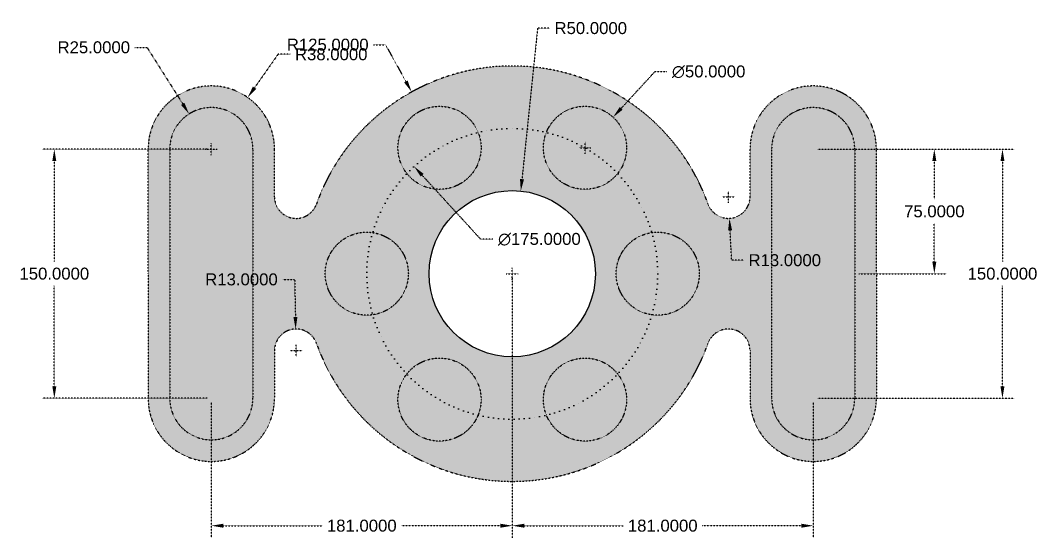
# Model space of a CAD drawing. Header units: millimetres. Extents: x 491 to 5097, y 346 to 928.
# Drawn here: x 1224 to 1835, y 503 to 815 of the extents above; entities that cross this region are included whole.
import ezdxf

# ---------------------------------------------------------------- set-up
doc = ezdxf.new("R2010")
doc.units = ezdxf.units.MM
doc.linetypes.add('ACAD_DYNDIM_LINETYPE', pattern=[0.125, 0, -0.125])
doc.linetypes.add('ACAD_ISO07W100', pattern=[3, 0, -3])
doc.layers.add('dimension', color=160, linetype='Continuous')
doc.styles.get("Standard").update_dxf_attribs({"font": 'arial_0.ttf'})
doc.dimstyles.get("Standard").update_dxf_attribs({"dimscale": 40, "dimtxt": 0.18, "dimasz": 0.18, "dimexe": 0.18, "dimexo": 0.0625, "dimgap": 0.09, "dimtad": 0, "dimtih": 1, "dimtoh": 1, "dimdec": 4, "dimzin": 0, "dimdsep": 46, "dimtxsty": 'Standard', "dimcen": 0.09, "dimclrd": 5, "dimclre": 5, "dimclrt": 5, "dimadec": 0, "dimazin": 0, "dimtfac": 1, "dimtdec": 4, "dimtofl": 0, "dimtmove": 0, "dimatfit": 3, "dimfxl": 1, "dimtolj": 1, "dimtzin": 0, "dimarcsym": 0})

# ---------------------------------------------------------------- blocks, each defined once
blk = doc.blocks.new('*D69')
at = {"layer": 'Defpoints', "color": 0, "linetype": 'ACAD_DYNDIM_LINETYPE', "transparency": 16777216}
for p in [(1519.7, 662.13), (1338.7, 587.13), (1519.7, 510.44)]:
    blk.add_point(p, dxfattribs=at)
at = {"layer": 'dimension', "color": 5, "linetype": 'ACAD_DYNDIM_LINETYPE', "lineweight": -2, "transparency": 16777216}
for p, q in [((1519.7, 659.63), (1519.7, 503.24)), ((1338.7, 584.63), (1338.7, 503.24)), ((1345.9, 510.44), (1405.41, 510.44)), ((1512.5, 510.44), (1452.99, 510.44))]:
    blk.add_line(p, q, dxfattribs=at)
at = {"layer": 'dimension', "color": 5, "linetype": 'ACAD_DYNDIM_LINETYPE', "transparency": 16777216}
for points in [[(1345.9, 511.64), (1345.9, 509.24), (1338.7, 510.44)], [(1512.5, 511.64), (1512.5, 509.24), (1519.7, 510.44)]]:
    blk.add_solid(points, dxfattribs=at)
at = {"layer": 'dimension', "color": 5, "linetype": 'ACAD_DYNDIM_LINETYPE', "transparency": 16777216, "insert": (1429.2, 510.44), "char_height": 7.2, "attachment_point": 5}
blk.add_mtext('\\A1;181.0000', dxfattribs=at)
blk = doc.blocks.new('*D70')
at = {"layer": 'Defpoints', "color": 0, "linetype": 'ACAD_DYNDIM_LINETYPE', "transparency": 16777216}
for p in [(1519.7, 662.13), (1700.7, 587.13), (1700.7, 510.44)]:
    blk.add_point(p, dxfattribs=at)
at = {"layer": 'dimension', "color": 5, "linetype": 'ACAD_DYNDIM_LINETYPE', "lineweight": -2, "transparency": 16777216}
for p, q in [((1519.7, 659.63), (1519.7, 503.24)), ((1700.7, 584.63), (1700.7, 503.24)), ((1526.9, 510.44), (1586.41, 510.44)), ((1693.5, 510.44), (1633.99, 510.44))]:
    blk.add_line(p, q, dxfattribs=at)
at = {"layer": 'dimension', "color": 5, "linetype": 'ACAD_DYNDIM_LINETYPE', "transparency": 16777216}
for points in [[(1526.9, 511.64), (1526.9, 509.24), (1519.7, 510.44)], [(1693.5, 511.64), (1693.5, 509.24), (1700.7, 510.44)]]:
    blk.add_solid(points, dxfattribs=at)
at = {"layer": 'dimension', "color": 5, "linetype": 'ACAD_DYNDIM_LINETYPE', "transparency": 16777216, "insert": (1610.2, 510.44), "char_height": 7.2, "attachment_point": 5}
blk.add_mtext('\\A1;181.0000', dxfattribs=at)
blk = doc.blocks.new('*D71')
at = {"layer": 'Defpoints', "color": 0, "linetype": 'ACAD_DYNDIM_LINETYPE', "transparency": 16777216}
for p in [(1700.7, 737.13), (1814.52, 737.13), (1700.7, 587.13)]:
    blk.add_point(p, dxfattribs=at)
at = {"layer": 'dimension', "color": 5, "linetype": 'ACAD_DYNDIM_LINETYPE', "lineweight": -2, "transparency": 16777216}
for p, q in [((1703.2, 737.13), (1821.72, 737.13)), ((1814.52, 729.93), (1814.52, 669.41)), ((1814.52, 594.33), (1814.52, 654.85)), ((1703.2, 587.13), (1821.72, 587.13))]:
    blk.add_line(p, q, dxfattribs=at)
at = {"layer": 'dimension', "color": 5, "linetype": 'ACAD_DYNDIM_LINETYPE', "transparency": 16777216}
for points in [[(1813.32, 729.93), (1815.72, 729.93), (1814.52, 737.13)], [(1813.32, 594.33), (1815.72, 594.33), (1814.52, 587.13)]]:
    blk.add_solid(points, dxfattribs=at)
at = {"layer": 'dimension', "color": 5, "linetype": 'ACAD_DYNDIM_LINETYPE', "transparency": 16777216, "insert": (1814.52, 662.13), "char_height": 7.2, "attachment_point": 5}
blk.add_mtext('\\A1;150.0000', dxfattribs=at)
blk = doc.blocks.new('*D72')
at = {"layer": 'Defpoints', "color": 0, "linetype": 'ACAD_DYNDIM_LINETYPE', "transparency": 16777216}
for p in [(1700.7, 737.13), (1725.7, 662.13), (1773.54, 662.13)]:
    blk.add_point(p, dxfattribs=at)
at = {"layer": 'dimension', "color": 5, "linetype": 'ACAD_DYNDIM_LINETYPE', "lineweight": -2, "transparency": 16777216}
for p, q in [((1703.2, 737.13), (1780.74, 737.13)), ((1773.54, 729.93), (1773.54, 706.91)), ((1773.54, 669.33), (1773.54, 692.35)), ((1728.2, 662.13), (1780.74, 662.13))]:
    blk.add_line(p, q, dxfattribs=at)
at = {"layer": 'dimension', "color": 5, "linetype": 'ACAD_DYNDIM_LINETYPE', "transparency": 16777216}
for points in [[(1772.34, 729.93), (1774.74, 729.93), (1773.54, 737.13)], [(1772.34, 669.33), (1774.74, 669.33), (1773.54, 662.13)]]:
    blk.add_solid(points, dxfattribs=at)
at = {"layer": 'dimension', "color": 5, "linetype": 'ACAD_DYNDIM_LINETYPE', "transparency": 16777216, "insert": (1773.54, 699.63), "char_height": 7.2, "attachment_point": 5}
blk.add_mtext('\\A1;75.0000', dxfattribs=at)
blk = doc.blocks.new('*D73')
at = {"layer": 'Defpoints', "color": 0, "linetype": 'ACAD_DYNDIM_LINETYPE', "transparency": 16777216}
for p in [(1338.7, 737.13), (1244.28, 587.13), (1338.7, 587.13)]:
    blk.add_point(p, dxfattribs=at)
at = {"layer": 'dimension', "color": 5, "linetype": 'ACAD_DYNDIM_LINETYPE', "lineweight": -2, "transparency": 16777216}
for p, q in [((1336.2, 737.13), (1237.08, 737.13)), ((1244.28, 729.93), (1244.28, 669.41)), ((1244.28, 594.33), (1244.28, 654.85)), ((1336.2, 587.13), (1237.08, 587.13))]:
    blk.add_line(p, q, dxfattribs=at)
at = {"layer": 'dimension', "color": 5, "linetype": 'ACAD_DYNDIM_LINETYPE', "transparency": 16777216}
for points in [[(1243.08, 729.93), (1245.48, 729.93), (1244.28, 737.13)], [(1243.08, 594.33), (1245.48, 594.33), (1244.28, 587.13)]]:
    blk.add_solid(points, dxfattribs=at)
at = {"layer": 'dimension', "color": 5, "linetype": 'ACAD_DYNDIM_LINETYPE', "transparency": 16777216, "insert": (1244.28, 662.13), "char_height": 7.2, "attachment_point": 5}
blk.add_mtext('\\A1;150.0000', dxfattribs=at)
blk = doc.blocks.new('*D74')
at = {"layer": 'Defpoints', "color": 0, "linetype": 'ACAD_DYNDIM_LINETYPE', "transparency": 16777216}
for p in [(1325.34, 758.26), (1338.7, 737.13)]:
    blk.add_point(p, dxfattribs=at)
at = {"layer": 'dimension', "color": 5, "linetype": 'ACAD_DYNDIM_LINETYPE', "lineweight": -2, "transparency": 16777216}
for p, q in [((1292.8, 798.37), (1300, 798.37)), ((1300, 798.37), (1321.5, 764.35)), ((1338.7, 733.53), (1338.7, 740.73)), ((1335.1, 737.13), (1342.3, 737.13))]:
    blk.add_line(p, q, dxfattribs=at)
at = {"layer": 'dimension', "color": 5, "linetype": 'ACAD_DYNDIM_LINETYPE', "transparency": 16777216}
blk.add_solid([(1322.51, 764.99), (1320.48, 763.71), (1325.34, 758.26)], dxfattribs=at)
at = {"layer": 'dimension', "color": 5, "linetype": 'ACAD_DYNDIM_LINETYPE', "transparency": 16777216, "insert": (1268.02, 798.37), "char_height": 7.2, "attachment_point": 5}
blk.add_mtext('\\A1;R25.0000', dxfattribs=at)
blk = doc.blocks.new('*D75')
at = {"layer": 'Defpoints', "color": 0, "linetype": 'ACAD_DYNDIM_LINETYPE', "transparency": 16777216}
for p in [(1360.57, 768.21), (1338.7, 737.13)]:
    blk.add_point(p, dxfattribs=at)
at = {"layer": 'dimension', "color": 5, "linetype": 'ACAD_DYNDIM_LINETYPE', "lineweight": -2, "transparency": 16777216}
for p, q in [((1378.84, 794.17), (1364.71, 774.1)), ((1386.04, 794.17), (1378.84, 794.17)), ((1338.7, 733.53), (1338.7, 740.73)), ((1335.1, 737.13), (1342.3, 737.13))]:
    blk.add_line(p, q, dxfattribs=at)
at = {"layer": 'dimension', "color": 5, "linetype": 'ACAD_DYNDIM_LINETYPE', "transparency": 16777216}
blk.add_solid([(1363.73, 774.79), (1365.69, 773.4), (1360.57, 768.21)], dxfattribs=at)
at = {"layer": 'dimension', "color": 5, "linetype": 'ACAD_DYNDIM_LINETYPE', "transparency": 16777216, "insert": (1410.81, 794.17), "char_height": 7.2, "attachment_point": 5}
blk.add_mtext('\\A1;R38.0000', dxfattribs=at)
blk = doc.blocks.new('*D76')
at = {"layer": 'Defpoints', "color": 0, "linetype": 'ACAD_DYNDIM_LINETYPE', "transparency": 16777216}
for p in [(1459.2, 771.52), (1519.7, 662.13)]:
    blk.add_point(p, dxfattribs=at)
at = {"layer": 'dimension', "color": 5, "linetype": 'ACAD_DYNDIM_LINETYPE', "lineweight": -2, "transparency": 16777216}
for p, q in [((1436.28, 799.94), (1443.48, 799.94)), ((1443.48, 799.94), (1455.72, 777.82)), ((1516.1, 662.13), (1523.3, 662.13)), ((1519.7, 658.53), (1519.7, 665.73))]:
    blk.add_line(p, q, dxfattribs=at)
at = {"layer": 'dimension', "color": 5, "linetype": 'ACAD_DYNDIM_LINETYPE', "transparency": 16777216}
blk.add_solid([(1456.77, 778.4), (1454.67, 777.24), (1459.2, 771.52)], dxfattribs=at)
at = {"layer": 'dimension', "color": 5, "linetype": 'ACAD_DYNDIM_LINETYPE', "transparency": 16777216, "insert": (1408.71, 799.94), "char_height": 7.2, "attachment_point": 5}
blk.add_mtext('\\A1;R125.0000', dxfattribs=at)
blk = doc.blocks.new('*D77')
at = {"layer": 'Defpoints', "color": 0, "linetype": 'ACAD_DYNDIM_LINETYPE', "transparency": 16777216}
for p in [(1524.83, 711.87), (1519.7, 662.13)]:
    blk.add_point(p, dxfattribs=at)
at = {"layer": 'dimension', "color": 5, "linetype": 'ACAD_DYNDIM_LINETYPE', "lineweight": -2, "transparency": 16777216}
for p, q in [((1534.94, 809.92), (1525.57, 719.03)), ((1542.14, 809.92), (1534.94, 809.92)), ((1516.1, 662.13), (1523.3, 662.13)), ((1519.7, 658.53), (1519.7, 665.73))]:
    blk.add_line(p, q, dxfattribs=at)
at = {"layer": 'dimension', "color": 5, "linetype": 'ACAD_DYNDIM_LINETYPE', "transparency": 16777216}
blk.add_solid([(1524.37, 719.15), (1526.76, 718.91), (1524.83, 711.87)], dxfattribs=at)
at = {"layer": 'dimension', "color": 5, "linetype": 'ACAD_DYNDIM_LINETYPE', "transparency": 16777216, "insert": (1566.91, 809.92), "char_height": 7.2, "attachment_point": 5}
blk.add_mtext('\\A1;R50.0000', dxfattribs=at)
blk = doc.blocks.new('*D78')
at = {"layer": 'Defpoints', "color": 0, "linetype": 'ACAD_DYNDIM_LINETYPE', "transparency": 16777216}
for p in [(1649.7, 708.43), (1650.35, 695.45)]:
    blk.add_point(p, dxfattribs=at)
at = {"layer": 'dimension', "color": 5, "linetype": 'ACAD_DYNDIM_LINETYPE', "lineweight": -2, "transparency": 16777216}
for p, q in [((1649.7, 704.83), (1649.7, 712.03)), ((1646.1, 708.43), (1653.3, 708.43)), ((1651.62, 670.22), (1650.71, 688.26)), ((1658.82, 670.22), (1651.62, 670.22))]:
    blk.add_line(p, q, dxfattribs=at)
at = {"layer": 'dimension', "color": 5, "linetype": 'ACAD_DYNDIM_LINETYPE', "transparency": 16777216}
blk.add_solid([(1651.91, 688.32), (1649.51, 688.2), (1650.35, 695.45)], dxfattribs=at)
at = {"layer": 'dimension', "color": 5, "linetype": 'ACAD_DYNDIM_LINETYPE', "transparency": 16777216, "insert": (1683.6, 670.22), "char_height": 7.2, "attachment_point": 5}
blk.add_mtext('\\A1;R13.0000', dxfattribs=at)
blk = doc.blocks.new('*D79')
at = {"layer": 'Defpoints', "color": 0, "linetype": 'ACAD_DYNDIM_LINETYPE', "transparency": 16777216}
for p in [(1389.43, 628.82), (1389.7, 615.83)]:
    blk.add_point(p, dxfattribs=at)
at = {"layer": 'dimension', "color": 5, "linetype": 'ACAD_DYNDIM_LINETYPE', "lineweight": -2, "transparency": 16777216}
for p, q in [((1381.62, 658.67), (1388.82, 658.67)), ((1388.82, 658.67), (1389.29, 636.02)), ((1389.7, 612.23), (1389.7, 619.43)), ((1386.1, 615.83), (1393.3, 615.83))]:
    blk.add_line(p, q, dxfattribs=at)
at = {"layer": 'dimension', "color": 5, "linetype": 'ACAD_DYNDIM_LINETYPE', "transparency": 16777216}
blk.add_solid([(1390.49, 636.05), (1388.09, 636), (1389.43, 628.82)], dxfattribs=at)
at = {"layer": 'dimension', "color": 5, "linetype": 'ACAD_DYNDIM_LINETYPE', "transparency": 16777216, "insert": (1356.85, 658.67), "char_height": 7.2, "attachment_point": 5}
blk.add_mtext('\\A1;R13.0000', dxfattribs=at)
blk = doc.blocks.new('*D80')
at = {"layer": 'Defpoints', "color": 0, "linetype": 'ACAD_DYNDIM_LINETYPE', "transparency": 16777216}
for p in [(1460.65, 726.7), (1578.75, 597.56)]:
    blk.add_point(p, dxfattribs=at)
at = {"layer": 'dimension', "color": 5, "linetype": 'ACAD_DYNDIM_LINETYPE', "lineweight": -2, "transparency": 16777216}
for p, q in [((1500.77, 682.83), (1465.51, 721.39)), ((1507.97, 682.83), (1500.77, 682.83))]:
    blk.add_line(p, q, dxfattribs=at)
at = {"layer": 'dimension', "color": 5, "linetype": 'ACAD_DYNDIM_LINETYPE', "transparency": 16777216}
blk.add_solid([(1466.4, 722.2), (1464.62, 720.58), (1460.65, 726.7)], dxfattribs=at)
at = {"layer": 'dimension', "color": 5, "linetype": 'ACAD_DYNDIM_LINETYPE', "transparency": 16777216, "insert": (1536.02, 682.83), "char_height": 7.2, "attachment_point": 5}
blk.add_mtext('\\A1;∅175.0000', dxfattribs=at)
blk = doc.blocks.new('*D81')
at = {"layer": 'Defpoints', "color": 0, "linetype": 'ACAD_DYNDIM_LINETYPE', "transparency": 16777216}
for p in [(1580.34, 756.34), (1546.56, 719.48)]:
    blk.add_point(p, dxfattribs=at)
at = {"layer": 'dimension', "color": 5, "linetype": 'ACAD_DYNDIM_LINETYPE', "lineweight": -2, "transparency": 16777216}
for p, q in [((1605.37, 783.66), (1585.2, 761.65)), ((1612.57, 783.66), (1605.37, 783.66)), ((1563.45, 734.31), (1563.45, 741.51)), ((1559.85, 737.91), (1567.05, 737.91))]:
    blk.add_line(p, q, dxfattribs=at)
at = {"layer": 'dimension', "color": 5, "linetype": 'ACAD_DYNDIM_LINETYPE', "transparency": 16777216}
blk.add_solid([(1584.32, 762.46), (1586.09, 760.84), (1580.34, 756.34)], dxfattribs=at)
at = {"layer": 'dimension', "color": 5, "linetype": 'ACAD_DYNDIM_LINETYPE', "transparency": 16777216, "insert": (1637.82, 783.66), "char_height": 7.2, "attachment_point": 5}
blk.add_mtext('\\A1;∅50.0000', dxfattribs=at)

msp = doc.modelspace()

# ---------------------------------------------------------------- hatches: boundary and pattern name
at = {"linetype": 'ACAD_DYNDIM_LINETYPE'}
h = msp.add_hatch(color=256, dxfattribs=at)
h.dxf.hatch_style = 1
h.set_gradient(color1=(19, 155, 72), color2=(241, 235, 31), tint=1, name='CYLINDER')
h.paths.add_polyline_path([(1401.94468, 704.07239, -0.842041937), (1376.6983, 708.4343), (1376.6983, 737.13095, 1), (1300.6983, 737.13095), (1300.6983, 662.13095), (1300.6983, 587.13095, 1), (1376.6983, 587.13095), (1376.6983, 615.82761, -0.842041937), (1401.94468, 620.18951, 0.705358865), (1637.45192, 620.18951, -0.842041937), (1662.6983, 615.82761), (1662.6983, 587.13095, 1), (1738.6983, 587.13095), (1738.6983, 662.13095), (1738.6983, 737.13095, 1), (1662.6983, 737.13095), (1662.6983, 708.4343, -0.842041937), (1637.45192, 704.07239, 0.705358865)])
h.paths.add_polyline_path([(1500.9483, 737.90818, -1), (1450.9483, 737.90818, -1)], flags=16)
h.paths.add_polyline_path([(1588.4483, 737.90818, -1), (1538.4483, 737.90818, -1)], flags=16)
h.paths.add_polyline_path([(1569.6983, 662.13095, -1), (1469.6983, 662.13095, -1)], flags=16)
h.paths.add_polyline_path([(1457.1983, 662.13095, -1), (1407.1983, 662.13095, -1)], flags=16)
h.paths.add_polyline_path([(1632.1983, 662.13095, -1), (1582.1983, 662.13095, -1)], flags=16)
h.paths.add_polyline_path([(1363.6983, 737.13095), (1363.6983, 587.13095, -1), (1313.6983, 587.13095), (1313.6983, 737.13095, -1)], flags=16)
h.paths.add_polyline_path([(1500.9483, 586.35373, -1), (1450.9483, 586.35373, -1)], flags=16)
h.paths.add_polyline_path([(1588.4483, 586.35373, -1), (1538.4483, 586.35373, -1)], flags=16)
h.paths.add_polyline_path([(1725.6983, 737.13095), (1725.6983, 587.13095, -1), (1675.6983, 587.13095), (1675.6983, 737.13095, -1)], flags=16)
h = msp.add_hatch(color=256, dxfattribs=at)
h.dxf.hatch_style = 1
h.set_gradient(color1=(122, 175, 223), tint=1, name='CYLINDER')
h.paths.add_polyline_path([(1363.6983, 737.13095, 1), (1313.6983, 737.13095), (1313.6983, 587.13095, 1), (1363.6983, 587.13095)])
h = msp.add_hatch(color=256, dxfattribs=at)
h.dxf.hatch_style = 1
h.set_gradient(color1=(122, 175, 223), tint=1, name='SPHERICAL')
h.paths.add_polyline_path([(1452.73401, 747.18702, -0.144337567), (1495.59116, 722.44344, 0.168299117), (1500.9483, 737.90818, 0.825900065)])
h.paths.add_polyline_path([(1452.73401, 747.18702, 0.095350199), (1450.9483, 737.90818, 0.711890363), (1495.59116, 722.44344, 0.144337567)])
h = msp.add_hatch(color=256, dxfattribs=at)
h.dxf.hatch_style = 1
h.set_gradient(color1=(122, 175, 223), tint=1, name='SPHERICAL')
h.paths.add_polyline_path([(1540.23401, 747.18702, -0.144337567), (1583.09116, 722.44344, 0.168299117), (1588.4483, 737.90818, 0.825900065)])
h.paths.add_polyline_path([(1540.23401, 747.18702, 0.095350199), (1538.4483, 737.90818, 0.711890363), (1583.09116, 722.44344, 0.144337567)])
h = msp.add_hatch(color=256, dxfattribs=at)
h.dxf.hatch_style = 1
h.set_gradient(color1=(122, 175, 223), tint=1, name='CYLINDER')
h.paths.add_polyline_path([(1725.6983, 737.13095, 1), (1675.6983, 737.13095), (1675.6983, 587.13095, 1), (1725.6983, 587.13095)])
h = msp.add_hatch(color=256, dxfattribs=at)
h.dxf.hatch_style = 1
h.set_gradient(color1=(122, 175, 223), tint=1, name='SPHERICAL')
h.paths.add_polyline_path([(1408.98401, 671.4098, -0.144337567), (1451.84116, 646.66621, 0.168299117), (1457.1983, 662.13095, 0.825900065)])
h.paths.add_polyline_path([(1408.98401, 671.4098, 0.095350199), (1407.1983, 662.13095, 0.711890363), (1451.84116, 646.66621, 0.144337567)])
h = msp.add_hatch(color=256, dxfattribs=at)
h.dxf.hatch_style = 1
h.set_gradient(color1=(122, 175, 223), tint=1, name='SPHERICAL')
h.paths.add_polyline_path([(1583.98401, 671.4098, -0.144337567), (1626.84116, 646.66621, 0.168299117), (1632.1983, 662.13095, 0.825900065)])
h.paths.add_polyline_path([(1583.98401, 671.4098, 0.095350199), (1582.1983, 662.13095, 0.711890363), (1626.84116, 646.66621, 0.144337567)])
h = msp.add_hatch(color=256, dxfattribs=at)
h.dxf.hatch_style = 1
h.set_gradient(color1=(122, 175, 223), tint=1, name='SPHERICAL')
h.paths.add_polyline_path([(1452.73401, 595.63257, -0.144337567), (1495.59116, 570.88899, 0.168299117), (1500.9483, 586.35373, 0.825900065)])
h.paths.add_polyline_path([(1452.73401, 595.63257, 0.095350199), (1450.9483, 586.35373, 0.711890363), (1495.59116, 570.88899, 0.144337567)])
h = msp.add_hatch(color=256, dxfattribs=at)
h.dxf.hatch_style = 1
h.set_gradient(color1=(122, 175, 223), tint=1, name='SPHERICAL')
h.paths.add_polyline_path([(1540.23401, 595.63257, -0.144337567), (1583.09116, 570.88899, 0.168299117), (1588.4483, 586.35373, 0.825900065)])
h.paths.add_polyline_path([(1540.23401, 595.63257, 0.095350199), (1538.4483, 586.35373, 0.711890363), (1583.09116, 570.88899, 0.144337567)])

# ---------------------------------------------------------------- linework, layer by layer
for p, q in [((1300.6983, 662.13095), (1300.6983, 737.13095)), ((1300.6983, 662.13095), (1300.6983, 737.13095)), ((1313.6983, 737.13095), (1313.6983, 587.13095)), ((1363.6983, 737.13095), (1363.6983, 587.13095)), ((1376.6983, 708.4343), (1376.6983, 737.13095)), ((1376.6983, 708.4343), (1376.6983, 737.13095)), ((1662.6983, 708.4343), (1662.6983, 737.13095)), ((1675.6983, 737.13095), (1675.6983, 587.13095)), ((1725.6983, 737.13095), (1725.6983, 587.13095)), ((1738.6983, 662.13095), (1738.6983, 737.13095)), ((1300.6983, 662.13095), (1300.6983, 587.13095)), ((1300.6983, 662.13095), (1300.6983, 587.13095)), ((1738.6983, 662.13095), (1738.6983, 587.13095)), ((1376.6983, 615.82761), (1376.6983, 587.13095)), ((1376.6983, 615.82761), (1376.6983, 587.13095)), ((1662.6983, 615.82761), (1662.6983, 587.13095))]:
    msp.add_line(p, q, dxfattribs=at)
for centre in [(1475.9483, 737.90818), (1563.4483, 737.90818), (1432.1983, 662.13095), (1607.1983, 662.13095), (1475.9483, 586.35373), (1563.4483, 586.35373)]:
    msp.add_circle(centre, 25, dxfattribs=at)
at = {"linetype": 'ACAD_ISO07W100'}
msp.add_circle((1519.6983, 662.13095), 87.5, dxfattribs=at)
msp.add_circle((1519.6983, 662.13095), 50)
at = {"linetype": 'ACAD_DYNDIM_LINETYPE'}
for centre, radius, start, end in [((1519.6983, 662.13095), 125, 19.60486169, 160.39513831), ((1338.6983, 737.13095), 38, 0, 180), ((1700.6983, 737.13095), 38, 0, 180), ((1338.6983, 737.13095), 25, 0, 180), ((1700.6983, 737.13095), 25, 0, 180), ((1389.6983, 708.4343), 13, 180, 340.39513831), ((1649.6983, 708.4343), 13, 199.60486169, 0), ((1389.6983, 615.82761), 13, 19.60486169, 180), ((1649.6983, 615.82761), 13, 0, 160.39513831), ((1519.6983, 662.13095), 125, 199.60486169, 340.39513831), ((1338.6983, 587.13095), 38, 180, 0), ((1338.6983, 587.13095), 25, 180, 0), ((1700.6983, 587.13095), 38, 180, 0), ((1700.6983, 587.13095), 25, 180, 0)]:
    msp.add_arc(centre, radius, start, end, dxfattribs=at)

# ---------------------------------------------------------------- dimensions: what is measured, and where the dimension line sits
at = {"layer": 'dimension', "linetype": 'ACAD_DYNDIM_LINETYPE'}
for center, mpoint, picture, middle in [((1519.6983, 662.13095), (1524.82709, 711.86721), '*D77', (1566.9136, 809.92159)), ((1338.6983, 737.13095), (1325.34202, 758.2641), '*D74', (1268.02131, 798.3674)), ((1519.6983, 662.13095), (1459.20439, 771.51782), '*D76', (1408.71234, 799.94297)), ((1338.6983, 737.13095), (1360.5678, 768.20707), '*D75', (1410.81123, 794.16588)), ((1649.6983, 708.4343), (1650.35157, 695.45072), '*D78', (1683.59618, 670.22093)), ((1389.6983, 615.82761), (1389.43256, 628.82489), '*D79', (1356.84723, 658.66674))]:
    dim = msp.add_radius_dim(center=center, mpoint=mpoint, dimstyle='Standard', dxfattribs=at)
    dim.commit()
    dim.dimension.update_dxf_attribs({"geometry": picture, "text_midpoint": middle, "dimtype": 164})
for p1, p2, picture, middle in [((1546.55976, 719.47513), (1580.33684, 756.34123), '*D81', (1637.81511, 783.66207)), ((1578.74565, 597.55804), (1460.65096, 726.70387), '*D80', (1536.01826, 682.8255))]:
    dim = msp.add_diameter_dim_2p(p1=p1, p2=p2, dimstyle='Standard', dxfattribs=at)
    dim.commit()
    dim.dimension.update_dxf_attribs({"geometry": picture, "text_midpoint": middle, "dimtype": 163})
for base, p1, p2, picture, middle in [((1244.28318, 587.13095), (1338.6983, 737.13095), (1338.6983, 587.13095), '*D73', (1244.28318, 662.13095)), ((1814.51639, 737.13095), (1700.6983, 587.13095), (1700.6983, 737.13095), '*D71', (1814.51639, 662.13095)), ((1773.53693, 662.13095), (1700.6983, 737.13095), (1725.6983, 662.13095), '*D72', (1773.53693, 699.63095))]:
    dim = msp.add_linear_dim(base=base, p1=p1, p2=p2, angle=90, dimstyle='Standard', dxfattribs=at)
    dim.commit()
    dim.dimension.update_dxf_attribs({"geometry": picture, "text_midpoint": middle})
for base, p1, p2, picture, middle in [((1519.6983, 510.43883), (1338.6983, 587.13095), (1519.6983, 662.13095), '*D69', (1429.1983, 510.43883)), ((1700.6983, 510.43883), (1519.6983, 662.13095), (1700.6983, 587.13095), '*D70', (1610.1983, 510.43883))]:
    dim = msp.add_linear_dim(base=base, p1=p1, p2=p2, dimstyle='Standard', dxfattribs=at)
    dim.commit()
    dim.dimension.update_dxf_attribs({"geometry": picture, "text_midpoint": middle})

doc.saveas('drawing.dxf')
